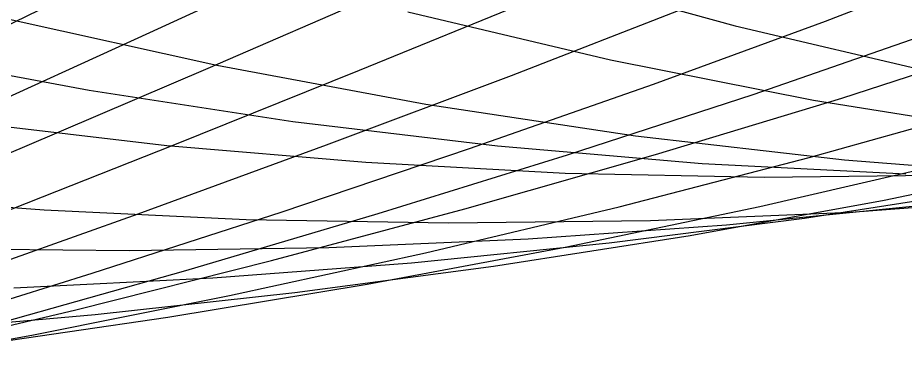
# Model space of a CAD drawing. Extents: x -607 to 1285, y -867 to 355.
# Drawn here: x 855.6 to 963.6, y -452.6 to -409.6 of the extents above; entities that cross this region are included whole.
import ezdxf

# ---------------------------------------------------------------- set-up
doc = ezdxf.new("R2010")
doc.units = 0
for name, color, linetype in [('0_10007', 7, 'CONTINUOUS'), ('0_10008', 7, 'CONTINUOUS'), ('0_8152', 7, 'CONTINUOUS'), ('0_8256', 7, 'CONTINUOUS'), ('0_8257', 7, 'CONTINUOUS'), ('0_8258', 7, 'CONTINUOUS'), ('0_8359', 7, 'CONTINUOUS'), ('0_8360', 7, 'CONTINUOUS'), ('0_8361', 7, 'CONTINUOUS'), ('0_8462', 7, 'CONTINUOUS'), ('0_8463', 7, 'CONTINUOUS'), ('0_8464', 7, 'CONTINUOUS'), ('0_8465', 7, 'CONTINUOUS'), ('0_8565', 7, 'CONTINUOUS'), ('0_8566', 7, 'CONTINUOUS'), ('0_8567', 7, 'CONTINUOUS'), ('0_8568', 7, 'CONTINUOUS'), ('0_8667', 7, 'CONTINUOUS'), ('0_8668', 7, 'CONTINUOUS'), ('0_8669', 7, 'CONTINUOUS'), ('0_8670', 7, 'CONTINUOUS'), ('0_8671', 7, 'CONTINUOUS'), ('0_8672', 7, 'CONTINUOUS'), ('0_8673', 7, 'CONTINUOUS'), ('0_8771', 7, 'CONTINUOUS'), ('0_8772', 7, 'CONTINUOUS'), ('0_8773', 7, 'CONTINUOUS'), ('0_8774', 7, 'CONTINUOUS'), ('0_8775', 7, 'CONTINUOUS'), ('0_8776', 7, 'CONTINUOUS'), ('0_8873', 7, 'CONTINUOUS'), ('0_8874', 7, 'CONTINUOUS'), ('0_8875', 7, 'CONTINUOUS'), ('0_8876', 7, 'CONTINUOUS'), ('0_8877', 7, 'CONTINUOUS'), ('0_8878', 7, 'CONTINUOUS'), ('0_8975', 7, 'CONTINUOUS'), ('0_8976', 7, 'CONTINUOUS'), ('0_8977', 7, 'CONTINUOUS'), ('0_8978', 7, 'CONTINUOUS'), ('0_8979', 7, 'CONTINUOUS'), ('0_8980', 7, 'CONTINUOUS'), ('0_9078', 7, 'CONTINUOUS'), ('0_9079', 7, 'CONTINUOUS'), ('0_9080', 7, 'CONTINUOUS'), ('0_9081', 7, 'CONTINUOUS'), ('0_9082', 7, 'CONTINUOUS'), ('0_9181', 7, 'CONTINUOUS'), ('0_9182', 7, 'CONTINUOUS'), ('0_9183', 7, 'CONTINUOUS'), ('0_9184', 7, 'CONTINUOUS'), ('0_9185', 7, 'CONTINUOUS'), ('0_9186', 7, 'CONTINUOUS'), ('0_9283', 7, 'CONTINUOUS'), ('0_9284', 7, 'CONTINUOUS'), ('0_9285', 7, 'CONTINUOUS'), ('0_9286', 7, 'CONTINUOUS'), ('0_9287', 7, 'CONTINUOUS'), ('0_9386', 7, 'CONTINUOUS'), ('0_9387', 7, 'CONTINUOUS'), ('0_9388', 7, 'CONTINUOUS'), ('0_9389', 7, 'CONTINUOUS'), ('0_9390', 7, 'CONTINUOUS'), ('0_9488', 7, 'CONTINUOUS'), ('0_9489', 7, 'CONTINUOUS'), ('0_9490', 7, 'CONTINUOUS'), ('0_9491', 7, 'CONTINUOUS'), ('0_9492', 7, 'CONTINUOUS'), ('0_9493', 7, 'CONTINUOUS'), ('0_9592', 7, 'CONTINUOUS'), ('0_9593', 7, 'CONTINUOUS'), ('0_9594', 7, 'CONTINUOUS'), ('0_9595', 7, 'CONTINUOUS'), ('0_9596', 7, 'CONTINUOUS'), ('0_9694', 7, 'CONTINUOUS'), ('0_9695', 7, 'CONTINUOUS'), ('0_9696', 7, 'CONTINUOUS'), ('0_9697', 7, 'CONTINUOUS'), ('0_9698', 7, 'CONTINUOUS'), ('0_9798', 7, 'CONTINUOUS'), ('0_9799', 7, 'CONTINUOUS'), ('0_9800', 7, 'CONTINUOUS'), ('0_9801', 7, 'CONTINUOUS'), ('0_9802', 7, 'CONTINUOUS'), ('0_9903', 7, 'CONTINUOUS'), ('0_9904', 7, 'CONTINUOUS'), ('0_9905', 7, 'CONTINUOUS')]:
    doc.layers.add(name, color=color, linetype=linetype)

msp = doc.modelspace()

# ---------------------------------------------------------------- linework, layer by layer
at = {"layer": '0_10007'}
msp.add_polyline3d([(918.041, -403.7007, -2779.6875), (942.8724, -410.5557, -2749.5327)], dxfattribs=at)
at = {"layer": '0_10008'}
msp.add_polyline3d([(942.8724, -410.5557, -2749.5327), (967.7224, -416.3776, -2719.7854)], dxfattribs=at)
at = {"layer": '0_8152'}
msp.add_polyline3d([(835.6548, -419.5911, -2644.1501), (858.299, -408.5924, -2614.1758)], dxfattribs=at)
at = {"layer": '0_8256'}
msp.add_polyline3d([(848.9429, -421.7612, -2641.7922), (871.6885, -411.3646, -2611.9072)], dxfattribs=at)
at = {"layer": '0_8257'}
msp.add_polyline3d([(871.6885, -411.3646, -2611.9072), (871.6884, -411.3649, -2611.907)], dxfattribs=at)
at = {"layer": '0_8258'}
msp.add_polyline3d([(871.6884, -411.3649, -2611.907), (893.0179, -401.5328, -2583.9905)], dxfattribs=at)
at = {"layer": '0_8359'}
msp.add_polyline3d([(833.8771, -434.8591, -2677.6648), (856.5204, -425.2514, -2648.0217)], dxfattribs=at)
at = {"layer": '0_8360'}
msp.add_polyline3d([(856.5204, -425.2514, -2648.0217), (878.8138, -415.6794, -2618.9749)], dxfattribs=at)
at = {"layer": '0_8361'}
msp.add_polyline3d([(878.8138, -415.6794, -2618.9749), (899.7607, -406.5521, -2591.8447)], dxfattribs=at)
at = {"layer": '0_8462'}
msp.add_polyline3d([(851.4583, -434.2003, -2669.2915), (874.5338, -425.0846, -2639.301)], dxfattribs=at)
at = {"layer": '0_8463'}
msp.add_polyline3d([(874.5338, -425.0846, -2639.301), (897.2107, -415.9598, -2610.019)], dxfattribs=at)
at = {"layer": '0_8464'}
msp.add_polyline3d([(897.2107, -415.9598, -2610.019), (897.2105, -415.9601, -2610.019)], dxfattribs=at)
at = {"layer": '0_8465'}
msp.add_polyline3d([(897.2105, -415.9601, -2610.019), (918.4719, -407.207, -2582.7913)], dxfattribs=at)
at = {"layer": '0_8565'}
msp.add_polyline3d([(847.036, -441.6923, -2689.34), (870.2773, -433.4163, -2659.117)], dxfattribs=at)
at = {"layer": '0_8566'}
msp.add_polyline3d([(870.2773, -433.4163, -2659.117), (893.1877, -425.0371, -2629.5615)], dxfattribs=at)
at = {"layer": '0_8567'}
msp.add_polyline3d([(893.1877, -425.0371, -2629.5615), (915.6781, -416.5807, -2600.795)], dxfattribs=at)
at = {"layer": '0_8568'}
msp.add_polyline3d([(915.6781, -416.5807, -2600.795), (936.739, -408.3898, -2574.1487)], dxfattribs=at)
at = {"layer": '0_8667'}
msp.add_polyline3d([(841.3677, -447.9716, -2711.0383), (864.7048, -440.6737, -2680.6047)], dxfattribs=at)
at = {"layer": '0_8668'}
msp.add_polyline3d([(864.7048, -440.6737, -2680.6047), (887.8033, -433.1756, -2650.7588)], dxfattribs=at)
at = {"layer": '0_8669'}
msp.add_polyline3d([(887.8033, -433.1756, -2650.7588), (910.5767, -425.4976, -2621.62)], dxfattribs=at)
at = {"layer": '0_8670'}
msp.add_polyline3d([(910.5767, -425.4976, -2621.62), (932.9388, -417.6594, -2593.308)], dxfattribs=at)
at = {"layer": '0_8671'}
msp.add_polyline3d([(932.9388, -417.6594, -2593.308), (932.9387, -417.6597, -2593.308)], dxfattribs=at)
at = {"layer": '0_8672'}
msp.add_polyline3d([(932.9387, -417.6597, -2593.308), (953.885, -409.9675, -2567.1409)], dxfattribs=at)
at = {"layer": '0_8673'}
msp.add_polyline3d([(953.885, -409.9675, -2567.1409), (972.5369, -402.7063, -2544.2546)], dxfattribs=at)
at = {"layer": '0_8771'}
msp.add_polyline3d([(852.4638, -446.999, -2711.7505), (876.097, -440.3311, -2681.1758)], dxfattribs=at)
at = {"layer": '0_8772'}
msp.add_polyline3d([(876.097, -440.3311, -2681.1758), (899.4699, -433.4108, -2651.245)], dxfattribs=at)
at = {"layer": '0_8773'}
msp.add_polyline3d([(899.4699, -433.4108, -2651.245), (922.4919, -426.2564, -2622.0833)], dxfattribs=at)
at = {"layer": '0_8774'}
msp.add_polyline3d([(922.4919, -426.2564, -2622.0833), (945.0725, -418.8855, -2593.8147)], dxfattribs=at)
at = {"layer": '0_8775'}
msp.add_polyline3d([(945.0725, -418.8855, -2593.8147), (945.0723, -418.8859, -2593.8145)], dxfattribs=at)
at = {"layer": '0_8776'}
msp.add_polyline3d([(945.0723, -418.8859, -2593.8145), (966.1975, -411.5737, -2567.7607)], dxfattribs=at)
at = {"layer": '0_8873'}
msp.add_polyline3d([(838.7255, -450.7835, -2745.1477), (862.7082, -445.1143, -2714.0552)], dxfattribs=at)
at = {"layer": '0_8874'}
msp.add_polyline3d([(862.7082, -445.1143, -2714.0552), (886.5088, -439.1213, -2683.524)], dxfattribs=at)
at = {"layer": '0_8875'}
msp.add_polyline3d([(886.5088, -439.1213, -2683.524), (910.0312, -432.8192, -2653.6855)], dxfattribs=at)
at = {"layer": '0_8876'}
msp.add_polyline3d([(910.0312, -432.8192, -2653.6855), (933.1791, -426.223, -2624.6719)], dxfattribs=at)
at = {"layer": '0_8877'}
msp.add_polyline3d([(933.1791, -426.223, -2624.6719), (955.8563, -419.3473, -2596.6147)], dxfattribs=at)
at = {"layer": '0_8878'}
msp.add_polyline3d([(955.8563, -419.3473, -2596.6147), (977.0568, -412.4369, -2570.8123)], dxfattribs=at)
at = {"layer": '0_8975'}
msp.add_polyline3d([(833.182, -452.6008, -2765.829), (857.3506, -448.1877, -2734.317)], dxfattribs=at)
at = {"layer": '0_8976'}
msp.add_polyline3d([(857.3506, -448.1877, -2734.317), (881.4047, -443.3713, -2703.3071)], dxfattribs=at)
at = {"layer": '0_8977'}
msp.add_polyline3d([(881.4047, -443.3713, -2703.3071), (905.2457, -438.1606, -2672.9353)], dxfattribs=at)
at = {"layer": '0_8978'}
msp.add_polyline3d([(905.2457, -438.1606, -2672.9353), (928.7752, -432.5649, -2643.3374)], dxfattribs=at)
at = {"layer": '0_8979'}
msp.add_polyline3d([(928.7752, -432.5649, -2643.3374), (951.8945, -426.5933, -2614.6497)], dxfattribs=at)
at = {"layer": '0_8980'}
msp.add_polyline3d([(951.8945, -426.5933, -2614.6497), (974.5053, -420.2546, -2587.0073)], dxfattribs=at)
at = {"layer": '0_9078'}
msp.add_polyline3d([(849.4697, -449.5715, -2757.9355), (873.8782, -446.022, -2726.3142)], dxfattribs=at)
at = {"layer": '0_9079'}
msp.add_polyline3d([(873.8782, -446.022, -2726.3142), (898.154, -441.9996, -2695.2485)], dxfattribs=at)
at = {"layer": '0_9080'}
msp.add_polyline3d([(898.154, -441.9996, -2695.2485), (922.1962, -437.5081, -2664.8787)], dxfattribs=at)
at = {"layer": '0_9081'}
msp.add_polyline3d([(922.1962, -437.5081, -2664.8787), (945.9033, -432.5507, -2635.3442)], dxfattribs=at)
at = {"layer": '0_9082'}
msp.add_polyline3d([(945.9033, -432.5507, -2635.3442), (969.1747, -427.1306, -2606.7852)], dxfattribs=at)
at = {"layer": '0_9181'}
msp.add_polyline3d([(840.7097, -447.8219, -2783.307), (865.0568, -445.6892, -2751.623)], dxfattribs=at)
at = {"layer": '0_9182'}
msp.add_polyline3d([(865.0568, -445.6892, -2751.623), (889.3585, -443.0209, -2720.3933)], dxfattribs=at)
at = {"layer": '0_9183'}
msp.add_polyline3d([(889.3585, -443.0209, -2720.3933), (913.5146, -439.8154, -2689.7559)], dxfattribs=at)
at = {"layer": '0_9184'}
msp.add_polyline3d([(913.5146, -439.8154, -2689.7559), (937.4247, -436.0709, -2659.8486)], dxfattribs=at)
at = {"layer": '0_9185'}
msp.add_polyline3d([(937.4247, -436.0709, -2659.8486), (960.9884, -431.7855, -2630.8103)], dxfattribs=at)
at = {"layer": '0_9186'}
msp.add_polyline3d([(960.9884, -431.7855, -2630.8103), (984.1055, -426.9573, -2602.7793)], dxfattribs=at)
at = {"layer": '0_9283'}
msp.add_polyline3d([(855.1523, -442.4371, -2778.5046), (879.374, -441.2141, -2747.2566)], dxfattribs=at)
at = {"layer": '0_9284'}
msp.add_polyline3d([(879.374, -441.2141, -2747.2566), (903.5425, -439.3968, -2716.4866)], dxfattribs=at)
at = {"layer": '0_9285'}
msp.add_polyline3d([(903.5425, -439.3968, -2716.4866), (927.5577, -436.9784, -2686.332)], dxfattribs=at)
at = {"layer": '0_9286'}
msp.add_polyline3d([(927.5577, -436.9784, -2686.332), (951.3194, -433.9517, -2656.9304)], dxfattribs=at)
at = {"layer": '0_9287'}
msp.add_polyline3d([(951.3194, -433.9517, -2656.9304), (974.7276, -430.3092, -2628.4192)], dxfattribs=at)
at = {"layer": '0_9386'}
msp.add_polyline3d([(844.9559, -437.6384, -2804.726), (869.1893, -437.9045, -2773.378)], dxfattribs=at)
at = {"layer": '0_9387'}
msp.add_polyline3d([(869.1893, -437.9045, -2773.378), (893.4742, -437.5215, -2742.3801)], dxfattribs=at)
at = {"layer": '0_9388'}
msp.add_polyline3d([(893.4742, -437.5215, -2742.3801), (917.7139, -436.4775, -2711.8647)], dxfattribs=at)
at = {"layer": '0_9389'}
msp.add_polyline3d([(917.7139, -436.4775, -2711.8647), (941.8118, -434.7614, -2681.9634)], dxfattribs=at)
at = {"layer": '0_9390'}
msp.add_polyline3d([(941.8118, -434.7614, -2681.9634), (965.671, -432.361, -2652.808)], dxfattribs=at)
at = {"layer": '0_9488'}
msp.add_polyline3d([(834.4093, -431.104, -2830.4265), (858.8402, -432.9551, -2798.7598)], dxfattribs=at)
at = {"layer": '0_9489'}
msp.add_polyline3d([(858.8402, -432.9551, -2798.7598), (883.4097, -434.1074, -2767.339)], dxfattribs=at)
at = {"layer": '0_9490'}
msp.add_polyline3d([(883.4097, -434.1074, -2767.339), (908.0192, -434.5457, -2736.2966)], dxfattribs=at)
at = {"layer": '0_9491'}
msp.add_polyline3d([(908.0192, -434.5457, -2736.2966), (932.5708, -434.254, -2705.7646)], dxfattribs=at)
at = {"layer": '0_9492'}
msp.add_polyline3d([(932.5708, -434.254, -2705.7646), (956.9665, -433.2167, -2675.875)], dxfattribs=at)
at = {"layer": '0_9493'}
msp.add_polyline3d([(956.9665, -433.2167, -2675.875), (981.1082, -431.4182, -2646.7598)], dxfattribs=at)
at = {"layer": '0_9592'}
msp.add_polyline3d([(849.6669, -422.2848, -2824.0059), (873.7583, -425.094, -2793.1138)], dxfattribs=at)
at = {"layer": '0_9593'}
msp.add_polyline3d([(873.7583, -425.094, -2793.1138), (897.9793, -427.16, -2762.48)], dxfattribs=at)
at = {"layer": '0_9594'}
msp.add_polyline3d([(897.9793, -427.16, -2762.48), (922.2327, -428.4614, -2732.2349)], dxfattribs=at)
at = {"layer": '0_9595'}
msp.add_polyline3d([(922.2327, -428.4614, -2732.2349), (946.4215, -428.9768, -2702.5085)], dxfattribs=at)
at = {"layer": '0_9596'}
msp.add_polyline3d([(946.4215, -428.9768, -2702.5085), (970.4487, -428.6848, -2673.4307)], dxfattribs=at)
at = {"layer": '0_9694'}
msp.add_polyline3d([(839.7349, -413.8082, -2846.887), (864.3262, -418.3914, -2815.3508)], dxfattribs=at)
at = {"layer": '0_9695'}
msp.add_polyline3d([(864.3262, -418.3914, -2815.3508), (889.1157, -422.1846, -2783.9917)], dxfattribs=at)
at = {"layer": '0_9696'}
msp.add_polyline3d([(889.1157, -422.1846, -2783.9917), (913.9991, -425.1633, -2752.946)], dxfattribs=at)
at = {"layer": '0_9697'}
msp.add_polyline3d([(913.9991, -425.1633, -2752.946), (938.8728, -427.3023, -2722.3499)], dxfattribs=at)
at = {"layer": '0_9698'}
msp.add_polyline3d([(938.8728, -427.3023, -2722.3499), (963.6326, -428.5764, -2692.3394)], dxfattribs=at)
at = {"layer": '0_9798'}
msp.add_polyline3d([(854.5836, -409.7355, -2837.1582), (879.8565, -415.3446, -2805.245)], dxfattribs=at)
at = {"layer": '0_9799'}
msp.add_polyline3d([(879.8565, -415.3446, -2805.245), (905.2844, -420.0856, -2773.5732)], dxfattribs=at)
at = {"layer": '0_9800'}
msp.add_polyline3d([(905.2844, -420.0856, -2773.5732), (930.7591, -423.9334, -2742.2803)], dxfattribs=at)
at = {"layer": '0_9801'}
msp.add_polyline3d([(930.7591, -423.9334, -2742.2803), (956.1721, -426.8619, -2711.5037)], dxfattribs=at)
at = {"layer": '0_9802'}
msp.add_polyline3d([(956.1721, -426.8619, -2711.5037), (981.415, -428.8457, -2681.381)], dxfattribs=at)
at = {"layer": '0_9903'}
msp.add_polyline3d([(903.0877, -408.8186, -2788.0908), (927.7394, -414.6888, -2757.6772)], dxfattribs=at)
at = {"layer": '0_9904'}
msp.add_polyline3d([(927.7394, -414.6888, -2757.6772), (952.4146, -419.5975, -2727.6687)], dxfattribs=at)
at = {"layer": '0_9905'}
msp.add_polyline3d([(952.4146, -419.5975, -2727.6687), (977.0164, -423.5129, -2698.1887)], dxfattribs=at)

doc.saveas('drawing.dxf')
